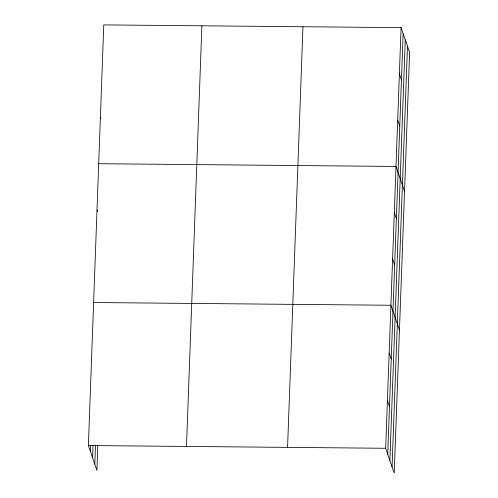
<?xml version="1.0" encoding="UTF-8"?>
<svg xmlns="http://www.w3.org/2000/svg" width="498" height="498" viewBox="0 0 498 498"><rect width="100%" height="100%" fill="white"/><g stroke="black" fill="none" stroke-linecap="round" stroke-linejoin="round"><path stroke-width="0.75" d="M97.826 445.754L96.923 470.355L88.383 445.536L103.777 24.9L401.077 27.645L409.617 52.464L394.223 473.1L385.676 448.281L401.077 27.645M90.443 451.543L90.673 445.386M92.584 457.749L93.033 445.449M94.788 464.148L95.46 445.691M186.489 446.445L201.883 25.803M287.57 447.378L302.965 26.736M387.743 454.282L403.143 33.646M389.878 460.494L405.279 39.852M392.082 466.887L407.482 46.252M98.697 163.711L395.991 166.45L404.538 191.269M93.618 302.523L390.911 305.262L399.458 330.081M88.383 445.536L385.676 448.281M399.384 73.916L401.45 79.917M397.684 120.18L399.751 126.187M394.298 212.721L396.364 218.722M392.605 258.991L394.671 264.992M389.168 352.939L391.235 358.94M387.419 400.61L389.486 406.611M100.391 117.441L100.851 118.773M97.004 209.982L97.465 211.314"/></g></svg>
